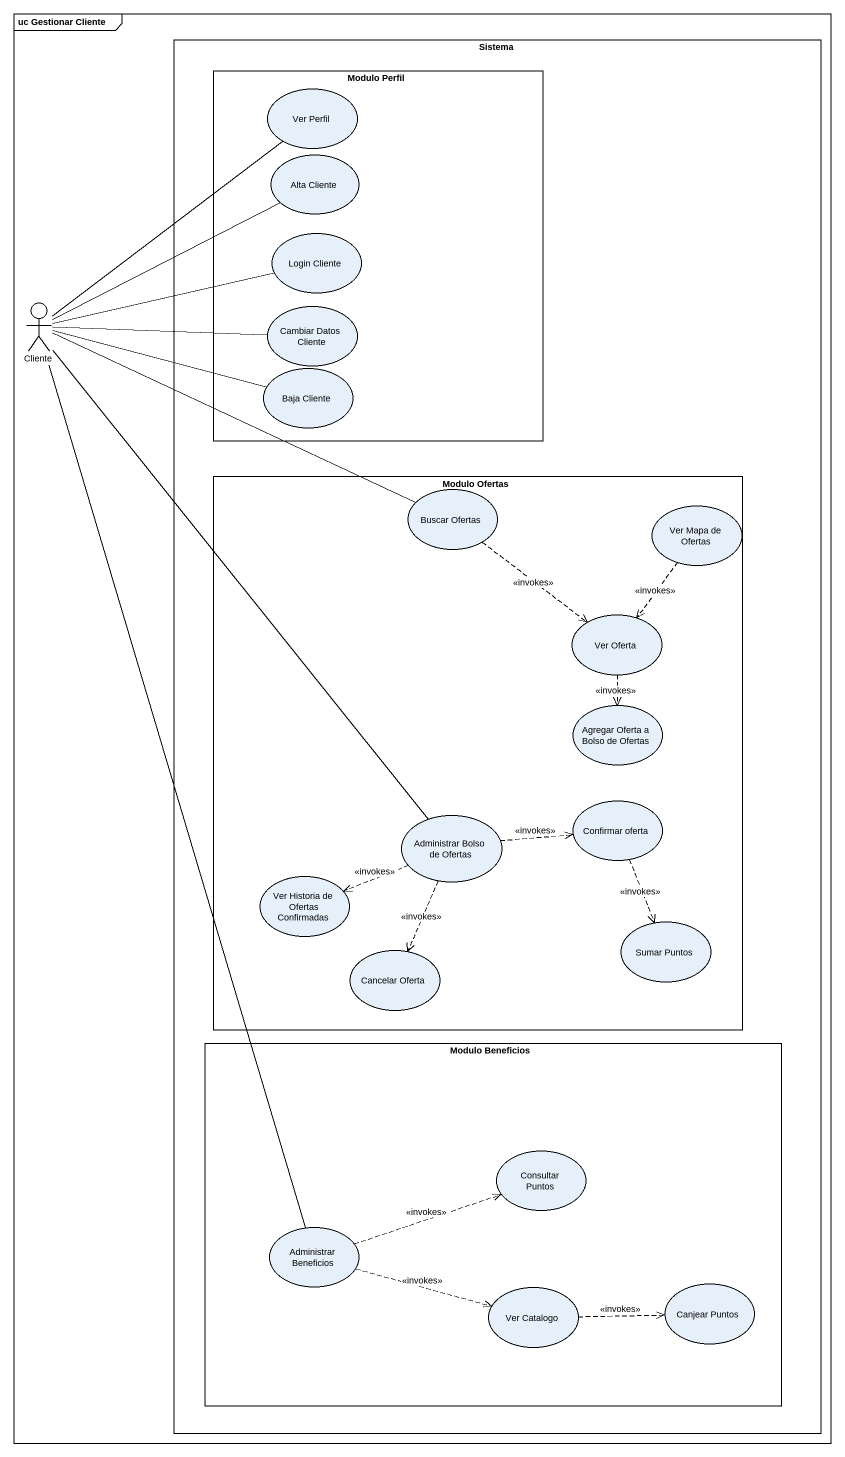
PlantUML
@startuml
mainframe uc Gestionar Cliente
rectangle Sistema {
  rectangle "Modulo Perfil" as Modulo_Perfil {
    usecase "Ver Perfil" as Ver_Perfil
    usecase "Alta Cliente" as Alta_Cliente
    usecase "Login Cliente" as Login_Cliente
    usecase "Cambiar Datos Cliente" as Cambiar_Datos_Cliente
    usecase "Baja Cliente" as Baja_Cliente
  }
  rectangle "Modulo Ofertas" as Modulo_Ofertas {
    usecase "Buscar Ofertas" as Buscar_Ofertas
    usecase "Ver Mapa de Ofertas" as Ver_Mapa_de_Ofertas
    usecase "Ver Oferta" as Ver_Oferta
    usecase "Agregar Oferta a Bolso de Ofertas" as Agregar_Oferta_a_Bolso_de
    usecase "Administrar Bolso de Ofertas" as Administrar_Bolso_de_Ofertas
    usecase "Confirmar oferta" as Confirmar_oferta
    usecase "Ver Historia de Ofertas Confirmadas" as Ver_Historia_de_Ofertas
    usecase "Sumar Puntos" as Sumar_Puntos
    usecase "Cancelar Oferta" as Cancelar_Oferta
  }
  rectangle "Modulo Beneficios" as Modulo_Beneficios {
    usecase "Consultar Puntos" as Consultar_Puntos
    usecase "Administrar Beneficios" as Administrar_Beneficios
    usecase "Ver Catalogo" as Ver_Catalogo
    usecase "Canjear Puntos" as Canjear_Puntos
  }
}
actor Cliente
Cliente -up- Ver_Perfil
Cliente -right- Alta_Cliente
Cliente -right- Login_Cliente
Cliente -right- Cambiar_Datos_Cliente
Cliente -right- Baja_Cliente
Cliente -right- Buscar_Ofertas
Cliente -- Administrar_Bolso_de_Ofertas
Cliente -- Administrar_Beneficios
Buscar_Ofertas ..> Ver_Oferta : <<invokes>>
Ver_Mapa_de_Ofertas ..> Ver_Oferta : <<invokes>>
Ver_Oferta ..> Agregar_Oferta_a_Bolso_de : <<invokes>>
Administrar_Bolso_de_Ofertas .right.> Confirmar_oferta : <<invokes>>
Administrar_Bolso_de_Ofertas .left.> Ver_Historia_de_Ofertas : <<invokes>>
Administrar_Bolso_de_Ofertas ..> Cancelar_Oferta : <<invokes>>
Confirmar_oferta ..> Sumar_Puntos : <<invokes>>
Administrar_Beneficios .right.> Consultar_Puntos : <<invokes>>
Administrar_Beneficios .right.> Ver_Catalogo : <<invokes>>
Ver_Catalogo .right.> Canjear_Puntos : <<invokes>>
@enduml
